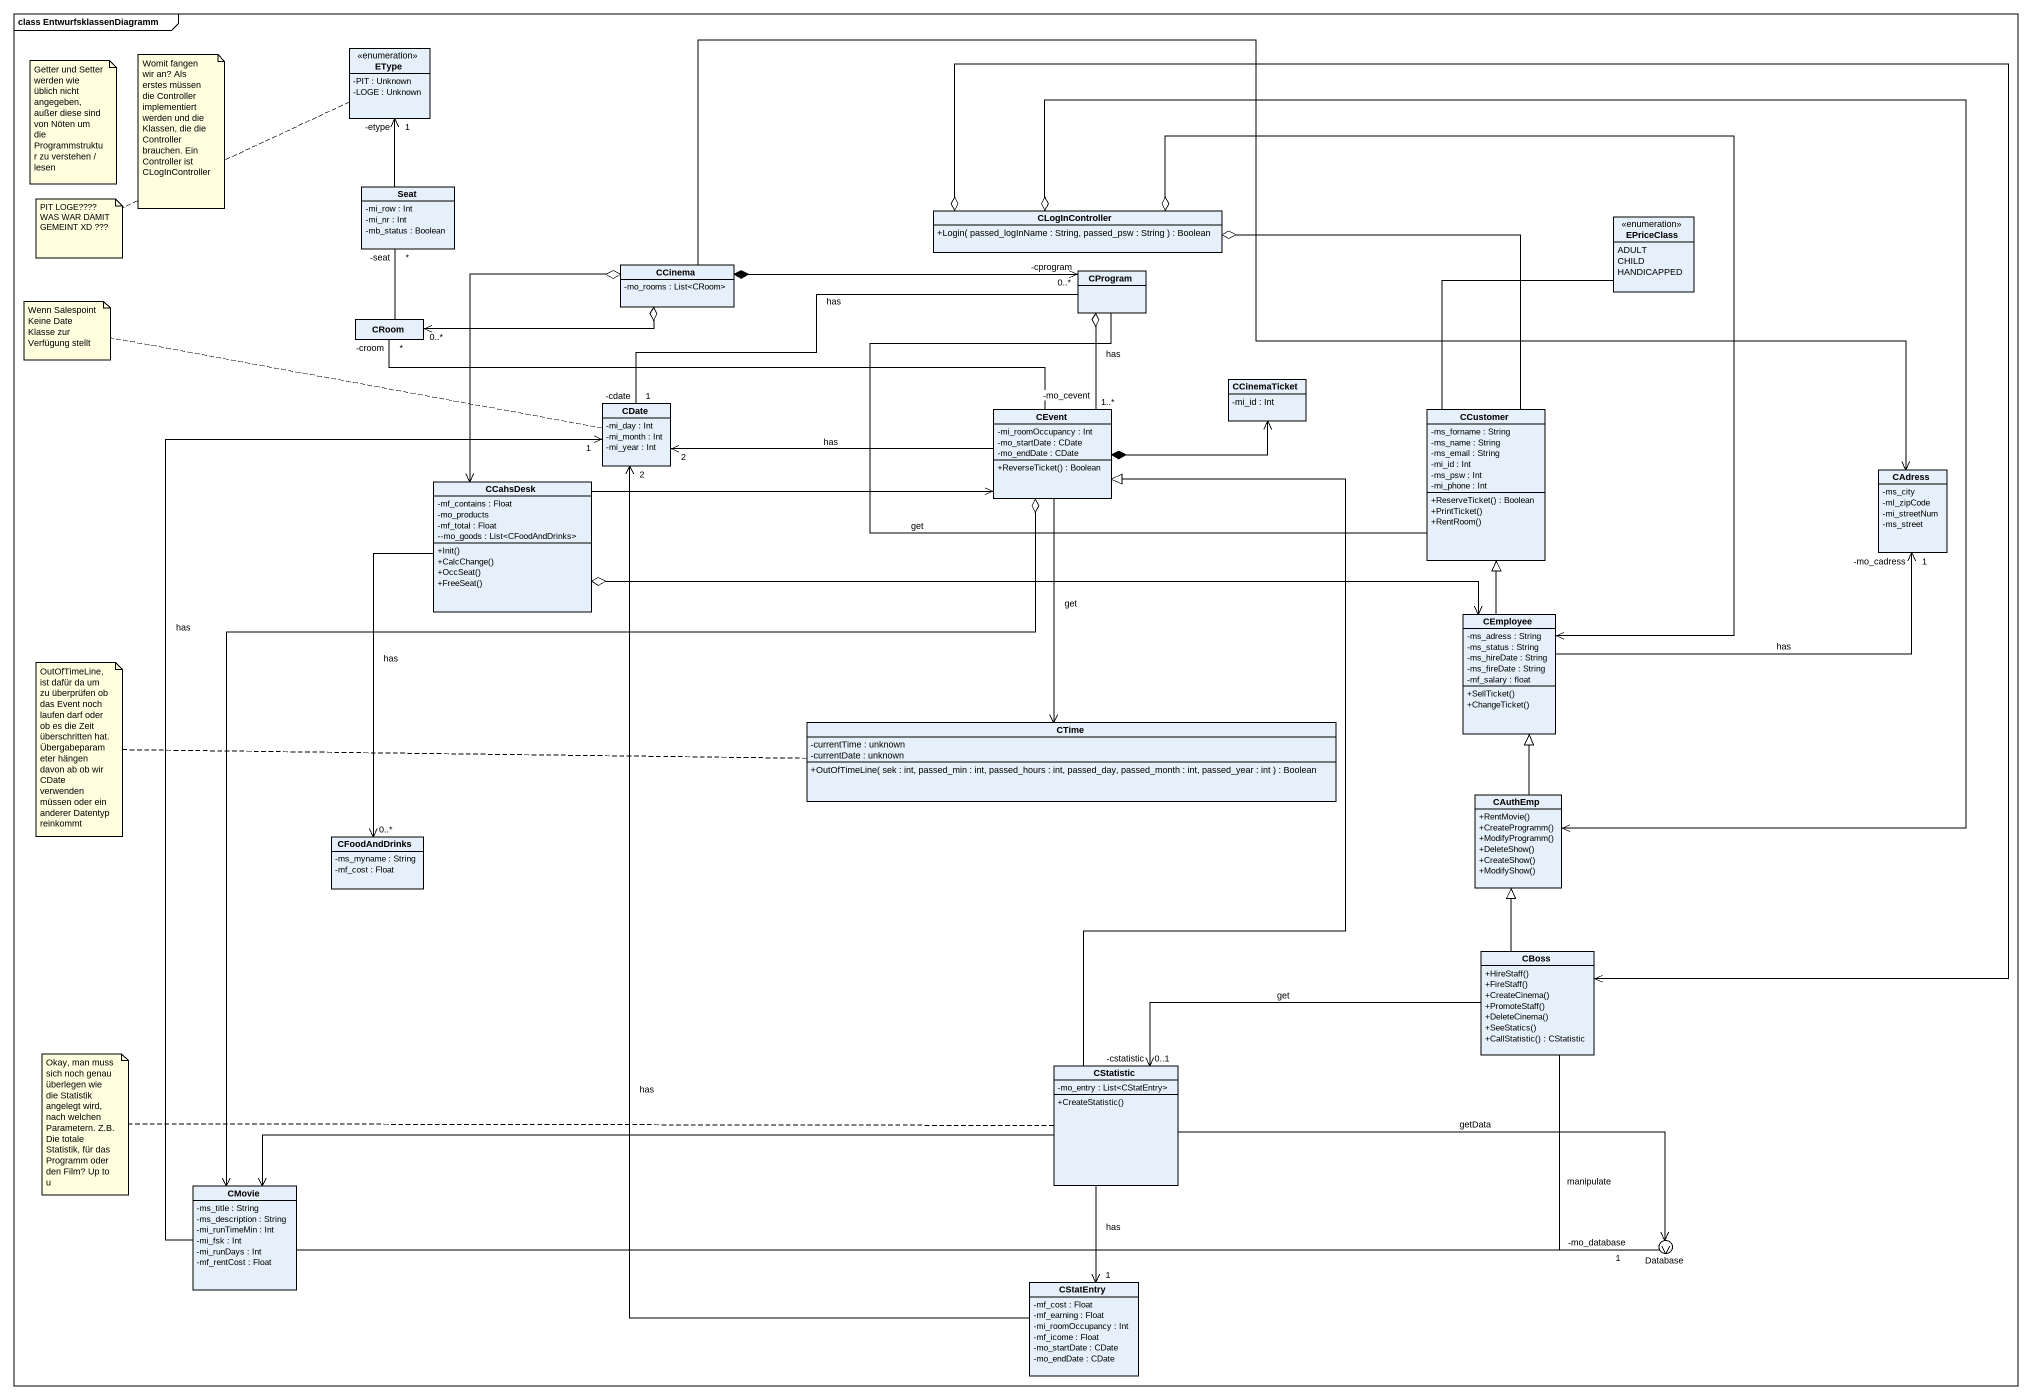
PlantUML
@startuml
mainframe class EntwurfsklassenDiagramm
allowmixing
hide circle
hide empty members
skinparam classAttributeIconSize 0
enum EType {
  -PIT : Unknown
  -LOGE : Unknown
}
class Seat {
  -mi_row : Int
  -mi_nr : Int
  -mb_status : Boolean
}
class CLogInController {
  +Login( passed_logInName : String, passed_psw : String ) : Boolean
}
enum EPriceClass {
  ADULT
  CHILD
  HANDICAPPED
}
class CCinema {
  -mo_rooms : List<CRoom>
}
class CProgram
class CRoom
class CCinemaTicket {
  -mi_id : Int
}
class CDate {
  -mi_day : Int
  -mi_month : Int
  -mi_year : Int
}
class CEvent {
  -mi_roomOccupancy : Int
  -mo_startDate : CDate
  -mo_endDate : CDate
  +ReverseTicket() : Boolean
}
class CCustomer {
  -ms_forname : String
  -ms_name : String
  -ms_email : String
  -mi_id : Int
  -ms_psw : Int
  -mi_phone : Int
  +ReserveTicket() : Boolean
  +PrintTicket()
  +RentRoom()
}
class CCahsDesk {
  -mf_contains : Float
  -mo_products
  -mf_total : Float
  ~--mo_goods : List<CFoodAndDrinks>
  +Init()
  +CalcChange()
  +OccSeat()
  +FreeSeat()
}
class CAdress {
  -ms_city
  -mI_zipCode
  -mi_streetNum
  -ms_street
}
class CEmployee {
  -ms_adress : String
  -ms_status : String
  -ms_hireDate : String
  -ms_fireDate : String
  -mf_salary : float
  +SellTicket()
  +ChangeTicket()
}
class CTime {
  -currentTime : unknown
  -currentDate : unknown
  +OutOfTimeLine( sek : int, passed_min : int, passed_hours : int, passed_day, passed_month : int, passed_year : int ) : Boolean
}
class CAuthEmp {
  +RentMovie()
  +CreateProgramm()
  +ModifyProgramm()
  +DeleteShow()
  +CreateShow()
  +ModifyShow()
}
class CFoodAndDrinks {
  -ms_myname : String
  -mf_cost : Float
}
class CBoss {
  +HireStaff()
  +FireStaff()
  +CreateCinema()
  +PromoteStaff()
  +DeleteCinema()
  +SeeStatics()
  +CallStatistic() : CStatistic
}
class CStatistic {
  -mo_entry : List<CStatEntry>
  +CreateStatistic()
}
class CMovie {
  -ms_title : String
  -ms_description : String
  -mi_runTimeMin : Int
  -mi_fsk : Int
  -mi_runDays : Int
  -mf_rentCost : Float
}
() "Database" as Database_
class CStatEntry {
  -mf_cost : Float
  -mf_earning : Float
  -mi_roomOccupancy : Int
  -mf_icome : Float
  -mo_startDate : CDate
  -mo_endDate : CDate
}
Seat -up-> "-etype\n1" EType
Seat "-seat\n*" -- CRoom
CLogInController o-- CCustomer
CLogInController o--> CEmployee
CLogInController o--> CAuthEmp
CLogInController o--> CBoss
CCinema *-right-> "-cprogram\n0..*" CProgram
CCinema o-left-> "0..*" CRoom
CCinema o--> CCahsDesk
CCinema -right-> CAdress
CProgram -left- "-cdate\n1" CDate : has
CProgram o-- "-mo_cevent\n1..*" CEvent : has
CRoom "-croom\n*" -right- CEvent
CEvent *-right-> CCinemaTicket
CEvent -left-> "2" CDate : has
CEvent --> CTime : get
CEvent o--> CMovie
CCustomer -up- EPriceClass
CCustomer -left- CProgram : get
CCahsDesk -right-> CEvent
CCahsDesk o-right-> CEmployee
CCahsDesk --> "0..*" CFoodAndDrinks : has
CEmployee -up-|> CCustomer
CEmployee -right-> "1\n-mo_cadress" CAdress : has
CAuthEmp -up-|> CEmployee
CBoss -up-|> CAuthEmp
CBoss -left-> "-cstatistic\n0..1" CStatistic : get
CBoss --> "1\n-mo_database" Database_ : manipulate
CStatistic -up-|> CEvent
CStatistic -left-> CMovie
CStatistic -right-> Database_ : getData
CStatistic --> "1" CStatEntry : has
CMovie -up-> "1" CDate : has
CMovie -right- Database_
CStatEntry -up-> "2" CDate : has
note as N1
  Getter und Setter werden wie üblich nicht angegeben, außer diese sind von Nöten um die Programmstruktur zu verstehen / lesen
end note
note as N2
  Womit fangen wir an? Als erstes müssen die Controller implementiert werden und die Klassen, die die Controller brauchen. Ein Controller ist CLogInController
end note
note left of EType : PIT LOGE???? WAS WAR DAMIT GEMEINT XD ???
note left of CDate : Wenn Salespoint Keine Date Klasse zur Verfügung stellt
note left of CTime : OutOfTimeLine, ist dafür da um zu überprüfen ob das Event noch laufen darf oder ob es die Zeit überschritten hat. Übergabeparameter hängen davon ab ob wir CDate verwenden müssen oder ein anderer Datentyp reinkommt
note left of CStatistic : Okay, man muss sich noch genau überlegen wie die Statistik angelegt wird, nach welchen Parametern. Z.B. Die totale Statistik, für das Programm oder den Film? Up to u
@enduml
